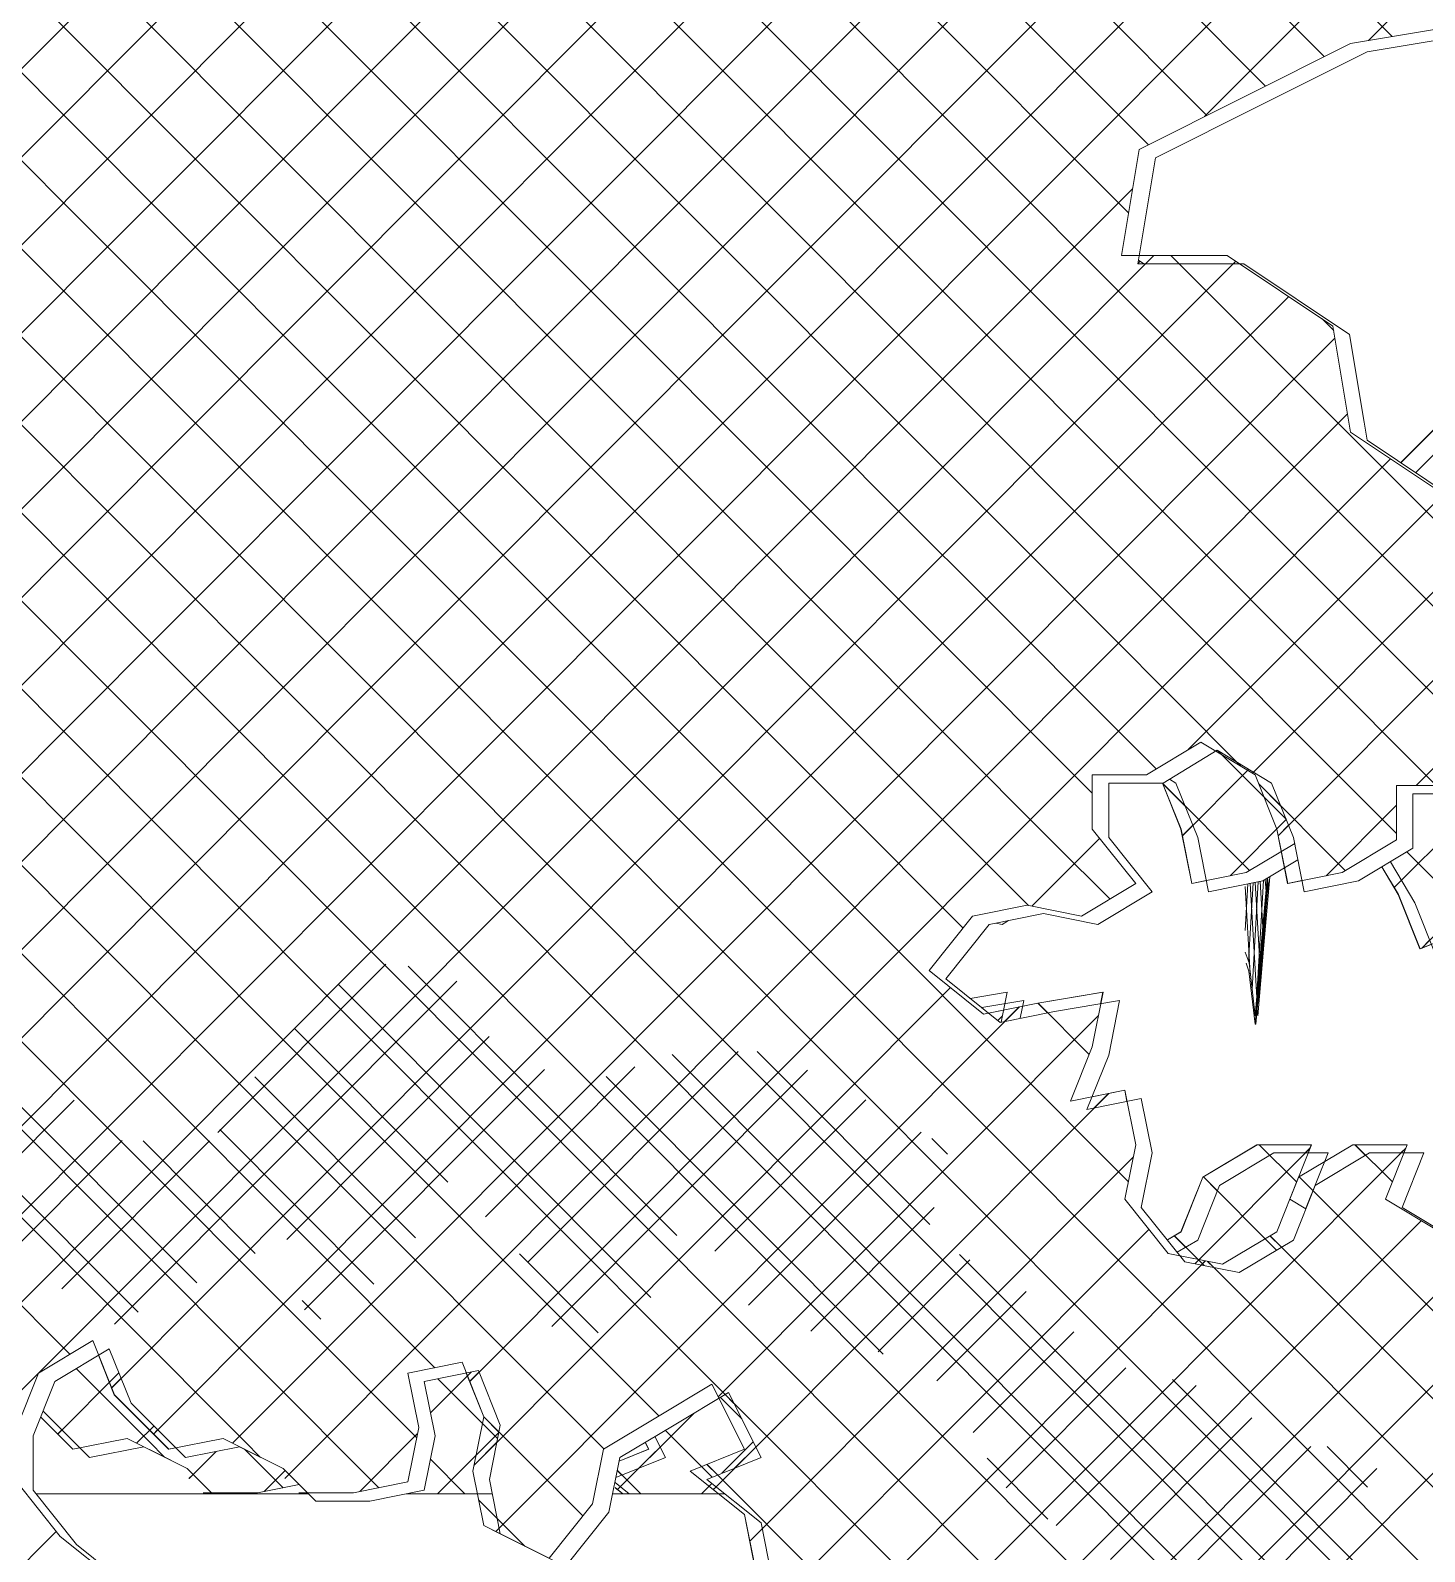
# Model space of a CAD drawing. Header units: millimetres. Extents: x -35517 to 139323, y -3702 to 5999.
# Drawn here: x 15435 to 16677, y 3807 to 5162 of the extents above; entities that cross this region are included whole.
import ezdxf

# ---------------------------------------------------------------- set-up
doc = ezdxf.new("R2010")
doc.units = ezdxf.units.MM
for name, color, linetype, lineweight in [('A-ROOF-OTLN', 132, 'Continuous', 5), ('G-IMPT', 8, 'Continuous', 5), ('L-PLNT', 71, 'Continuous', 5)]:
    doc.layers.add(name, color=color, linetype=linetype, lineweight=lineweight)

# ---------------------------------------------------------------- blocks, each defined once
blk = doc.blocks.new('SVA_Shades of Green Tree - Australian_Tree_based_on_Leopard_Tree_2901-V229-GENERAL SOUTH ELEVATION')
at = {"layer": 'G-IMPT'}
for p, q in [((-3396.5, 4953.8), (-3401.3, 4957)), ((-3396.6, 4953.8), (-3401.3, 4956.9)), ((-3402, 4953.9), (-3399.9, 4956)), ((-3401.9, 4953.9), (-3399.8, 4956)), ((-3269.8, 4459.3), (-3331.1, 4520.7)), ((-3362.2, 4444.6), (-3303.1, 4503.8)), ((-3359.7, 4470.8), (-3379.5, 4490.7)), ((-3302.4, 4413.5), (-3379.4, 4490.7)), ((-3319.6, 4408.9), (-3269.7, 4458.9)), ((-3173.5, 4398.4), (-3105.5, 4466.5)), ((-3362.3, 4444.6), (-3353, 4454)), ((-3094, 4361.7), (-3162.4, 4430.1)), ((-3173.6, 4398.4), (-3167.1, 4404.9)), ((-3149, 4344.5), (-3084.4, 4409.2)), ((-3149.1, 4344.5), (-3141.9, 4351.8)), ((-3526.6, 4280), (-3522.3, 4284.2)), ((-3351.2, 4063.5), (-3248.5, 4166.4)), ((-3284.4, 4160), (-3293.8, 4169.5)), ((-3260.5, 4136.3), (-3293.7, 4169.5)), ((-3252.9, 4162.1), (-3248.6, 4166.4)), ((-3331.1, 4128.5), (-3343.5, 4140.8)), ((-3278.3, 4075.7), (-3343.4, 4140.8)), ((-3359.3, 4078.2), (-3369.5, 4088.4)), ((-3342.7, 4061.8), (-3369.3, 4088.4)), ((-4282.2, 3904.9), (-4347.4, 3970.1)), ((-4363.8, 3911.9), (-4309.4, 3966.4)), ((-4031.8, 3930.8), (-3995.6, 3967.1)), ((-3972.1, 3907.9), (-4025.2, 3961.1)), ((-3754.7, 3925.5), (-3773.8, 3944.6)), ((-3865.2, 3862.4), (-3797, 3930.6)), ((-4364, 3911.9), (-4360.2, 3915.6)), ((-4293.6, 3903.8), (-4278.4, 3919)), ((-3781.1, 3873.4), (-3822.8, 3915.2)), ((-4268.8, 3891.4), (-4282.2, 3904.9)), ((-4025.5, 3858.6), (-3971, 3913.2)), ((-3772.4, 3876.9), (-3744.4, 3904.9)), ((-4246.8, 3872.2), (-4222.7, 3896.4)), ((-4163.2, 3864), (-4197.4, 3898.3)), ((-4001.2, 3858.6), (-4031.9, 3889.4)), ((-3846.3, 3881.4), (-3827.4, 3900.3)), ((-4247, 3872.2), (-4243.2, 3876)), ((-4180.1, 3860.7), (-4161.4, 3879.4)), ((-3844.6, 3858.6), (-3865.5, 3879.6)), ((-3861.4, 3875.4), (-3865.5, 3879.5)), ((-3867.4, 3864.2), (-3860.5, 3858.6)), ((-3867.4, 3864.1), (-3860.7, 3858.6)), ((-3865.3, 3862.4), (-3862.8, 3864.9)), ((-3790.6, 3858.6), (-3781.4, 3867.9)), ((-4234.3, 3859.5), (-4226.8, 3859.5))]:
    blk.add_line(p, q, dxfattribs=at)
at = {"layer": 'G-IMPT', "flags": 128}
for points in [[(-2910.2, 4858), (-2920.8, 4866.9), (-3015.1, 4835.4), (-3109.3, 4835.4), (-3167.9, 4776.7)], [(-2885.8, 4837.7), (-2920.7, 4866.9), (-3014.9, 4835.4), (-3109.2, 4835.4), (-3167.8, 4776.7)], [(-3340.9, 4404.6), (-3353.8, 4402), (-3363.5, 4450.5), (-3379.9, 4491.5)], [(-3262.2, 4437.6), (-3305.3, 4411.7), (-3353.7, 4402), (-3363.4, 4450.5), (-3379.8, 4491.5)], [(-3140.4, 4348), (-3150.6, 4343.9), (-3170, 4392.3), (-3184.6, 4416.8)], [(-3057.6, 4354.4), (-3102.1, 4363.3), (-3150.5, 4343.9), (-3169.8, 4392.3), (-3184.5, 4416.8)], [(-3551.2, 4299.7), (-3518.3, 4305.2), (-3520.3, 4294.9)], [(-3551.1, 4299.7), (-3518.2, 4305.2), (-3523.5, 4278.6)], [(-3375.6, 4084.7), (-3363.4, 4092), (-3344, 4140.5), (-3295.6, 4169.5), (-3247.2, 4169.5), (-3266.6, 4121.1), (-3252.2, 4112.5)], [(-3375.6, 4084.7), (-3363.5, 4092), (-3344.1, 4140.5), (-3295.8, 4169.5), (-3247.4, 4169.5), (-3250.3, 4162.1)], [(-4379, 3927), (-4350.3, 3898.3), (-4301.9, 3908), (-4263.2, 3888.6)], [(-4379, 3927), (-4350.4, 3898.3), (-4344.2, 3899.5)], [(-3840.6, 3904.5), (-3837.5, 3898.3), (-3863.9, 3887.7)], [(-3840.7, 3904.4), (-3837.6, 3898.3), (-3863.9, 3887.7)], [(-4234.2, 3859.5), (-4185.8, 3859.5), (-4148.9, 3866.9)]]:
    blk.add_lwpolyline(points, dxfattribs=at)
at = {"layer": 'L-PLNT'}
for p, q in [((-3094.4, 4828), (-3154.6, 4767.8)), ((-3373.7, 4495), (-3368, 4491.5)), ((-3368, 4491.5), (-3348.6, 4443.1)), ((-3348.6, 4443.1), (-3339, 4394.6)), ((-3290.6, 4404.3), (-3259.3, 4423.1)), ((-3176.9, 4421.4), (-3155.1, 4384.9)), ((-3339, 4394.6), (-3290.6, 4404.3)), ((-3155.1, 4384.9), (-3135.8, 4336.5)), ((-3528.5, 4366.7), (-3522.8, 4365.6)), ((-3522.8, 4365.6), (-3517.1, 4369)), ((-3503.4, 4297.8), (-3540.8, 4291.5)), ((-3506.6, 4282), (-3503.4, 4297.8)), ((-3280.9, 4162.1), (-3329.3, 4133.1)), ((-3232.5, 4162.1), (-3280.9, 4162.1)), ((-3251.9, 4113.7), (-3232.5, 4162.1)), ((-3329.3, 4133.1), (-3348.6, 4084.6)), ((-3348.6, 4084.6), (-3366.8, 4073.7)), ((-4376.9, 3932.3), (-4335.5, 3890.9)), ((-4335.5, 3890.9), (-4287.2, 3900.6)), ((-4287.2, 3900.6), (-4248.5, 3881.2)), ((-3832.1, 3909.6), (-3822.7, 3890.9)), ((-3822.7, 3890.9), (-3866.7, 3873.2)), ((-4248.5, 3881.2), (-4225.9, 3858.6)), ((-3867.4, 3868.6), (-3855, 3858.6))]:
    blk.add_line(p, q, dxfattribs=at)
blk = doc.blocks.new('SVA_Shades of Green Tree - Australian_Tree_based_on_Leopard_Tree_2901-V230-GENERAL SOUTH ELEVATION')
at = {"layer": 'G-IMPT'}
for p, q in [((-3306.2, 4360.2), (-3303.8, 4401.7)), ((-3303.2, 4332.6), (-3299.2, 4402.6)), ((-3295.9, 4300.5), (-3301.8, 4402.1)), ((-3300.1, 4308.1), (-3294.6, 4403.5)), ((-3293.2, 4331.8), (-3297.3, 4403)), ((-3296.2, 4297), (-3290, 4404.7)), ((-3290.5, 4363.2), (-3292.8, 4403.9)), ((-3287.7, 4394.6), (-3288.4, 4405.7)), ((-3301.7, 4321.7), (-3306.2, 4399.3)), ((-3285.5, 4394.6), (-3285.9, 4401.1)), ((-3288.2, 4363.2), (-3288.6, 4369.8)), ((-3291, 4331.8), (-3291.3, 4338.4)), ((-3294, 4297), (-3292.1, 4329.8)), ((-3293.7, 4300.5), (-3294.1, 4307))]:
    blk.add_line(p, q, dxfattribs=at)
at = {"layer": 'G-IMPT', "flags": 128}
for points in [[(-3286.7, 4406.7), (-3291.9, 4347), (-3297.3, 4284.1), (-3302.8, 4331.3), (-3306.2, 4341)], [(-3284.3, 4408.1), (-3289.6, 4347), (-3295.1, 4284.1), (-3295.7, 4288.8)]]:
    blk.add_lwpolyline(points, dxfattribs=at)
at = {"layer": 'L-PLNT'}
for p, q in [((-3292, 4339.6), (-3286.5, 4402.6)), ((-3285.8, 4402.6), (-3291.2, 4339.6)), ((-3286.5, 4402.6), (-3287, 4406.5)), ((-3286.5, 4402.6), (-3285.8, 4402.6)), ((-3286.3, 4406.9), (-3285.8, 4402.6)), ((-3297.4, 4276.7), (-3292, 4339.6)), ((-3291.2, 4339.6), (-3296.7, 4276.7)), ((-3305.4, 4331.2), (-3302.9, 4323.9)), ((-3302.9, 4323.9), (-3297.4, 4276.7)), ((-3297.4, 4276.7), (-3296.7, 4276.7))]:
    blk.add_line(p, q, dxfattribs=at)
blk = doc.blocks.new('SVA_Shades of Green Tree - Australian_Tree_based_on_Leopard_Tree_2901-V232-GENERAL SOUTH ELEVATION')
at = {"layer": 'G-IMPT'}
for p, q in [((-3340.3, 5085.9), (-4213.4, 5960.5)), ((-3288.1, 5112), (-4142.3, 5967.7)), ((-3410.1, 4685.3), (-4678.2, 5955.5)), ((-3392.5, 5059.8), (-4277, 5945.8)), ((-3235.9, 5138.2), (-4039.6, 5943.3)), ((-3410.2, 4999.1), (-4329.2, 5919.7)), ((-3356.9, 4710.4), (-4553, 5908.5)), ((-3312.7, 4744.6), (-4471, 5904.8)), ((-3268.5, 4778.7), (-4392.7, 5904.8)), ((-3175.5, 5156.1), (-3922.9, 5904.8)), ((-4587.9, 4935.3), (-3626.9, 5898)), ((-3789.1, 4986.5), (-4675.6, 5874.4)), ((-4553.2, 4891.6), (-3571.3, 5875.2)), ((-4503.1, 4863.4), (-3560.1, 5808)), ((-3846.8, 4965.8), (-4675.2, 5795.6)), ((-4295.7, 4992.7), (-3599.3, 5690.3)), ((-4113.1, 4861.9), (-3275.7, 5700.7)), ((-4094.7, 4801.9), (-3223.6, 5674.5)), ((-3870.6, 4911.2), (-4611, 5652.9)), ((-4226.9, 4983.2), (-3570.8, 5640.4)), ((-3865.3, 4827.6), (-4659.2, 5622.8)), ((-4186.4, 4945.3), (-3542.3, 5590.5)), ((-4146, 4907.3), (-3464.2, 5590.3)), ((-3892.5, 4776.3), (-4579.2, 5464.2)), ((-3920.7, 4726.1), (-4614.4, 5421.1)), ((-3856, 4962.5), (-3396, 5423.3)), ((-3754.6, 4985.7), (-3369.9, 5371.1)), ((-3735.1, 4926.9), (-3303.5, 5359.1)), ((-3715.5, 4868), (-3241.3, 5343.1)), ((-3655.6, 4849.6), (-3182.5, 5323.5)), ((-4271.9, 4999.5), (-4593.9, 5322.1)), ((-3342.5, 5084.8), (-3155.5, 5272.1)), ((-4332.8, 4982.1), (-4593.4, 5243.1)), ((-3196.5, 5152.6), (-3125.5, 5223.8)), ((-4381.1, 4952), (-4617.4, 5188.7)), ((-3585.9, 4841), (-3406.7, 5020.5)), ((-4103.7, 4831), (-4271.9, 4999.5)), ((-4455.7, 4832.5), (-4295.7, 4992.7)), ((-3868.1, 4872), (-3754.6, 4985.7)), ((-3737.8, 4935.1), (-3789.1, 4986.5)), ((-4417.7, 4792), (-4226.9, 4983.2)), ((-4082.2, 4731.1), (-4332.8, 4982.1)), ((-3872.7, 4945.8), (-3856, 4962.5)), ((-3578.7, 4697.3), (-3846.8, 4965.8)), ((-3582.1, 4766.3), (-3387.6, 4961.2)), ((-3395.1, 4953.8), (-3387.7, 4961.2)), ((-3365.1, 4953.8), (-3372.5, 4961.2)), ((-3224.3, 4812.9), (-3372.4, 4961.2)), ((-3898.3, 4468.4), (-4381.1, 4952)), ((-4379.8, 4751.6), (-4186.4, 4945.3)), ((-4082.6, 4735.5), (-3872.7, 4945.8)), ((-3578.4, 4691.6), (-3314.5, 4956)), ((-3316.8, 4953.8), (-3314.6, 4956)), ((-3652.4, 4849.6), (-3737.8, 4935.1)), ((-3901.7, 4760), (-3735.1, 4926.9)), ((-3506.4, 4685.3), (-3267.5, 4924.6)), ((-4077.9, 4569.9), (-4414.6, 4907.2)), ((-4341.9, 4711.1), (-4146, 4907.3)), ((-3442.5, 4482.5), (-3870.6, 4911.2)), ((-3227.4, 4894.4), (-3237.8, 4904.8)), ((-4037.4, 4372.5), (-4558.8, 4894.7)), ((-3428.1, 4685.3), (-3226.3, 4887.5)), ((-4156.2, 4569.9), (-4448.2, 4862.4)), ((-4046.3, 4693.5), (-3868.1, 4872)), ((-4031.8, 4551.2), (-3715.5, 4868)), ((-4307.3, 4667.4), (-4113.1, 4861.9)), ((-3983.4, 4521.2), (-3655.6, 4849.6)), ((-3582.8, 4779.8), (-3652.4, 4849.6)), ((-3276.9, 4444.6), (-2865.4, 4856.8)), ((-3935.1, 4491.2), (-3585.9, 4841)), ((-3299.7, 4500.3), (-2965.1, 4835.4)), ((-3154.1, 4489.2), (-2803.6, 4840.3)), ((-4083.1, 4339.9), (-4574.7, 4832.3)), ((-3966.4, 4693.5), (-4103.7, 4831)), ((-3475.4, 4436.9), (-3865.3, 4827.6)), ((-3577.1, 4457.7), (-3216.1, 4819.2)), ((-2320.5, 3907.5), (-3224.3, 4812.9)), ((-3216.1, 4819.2), (-3215.1, 4820.3)), ((-4273.7, 4622.6), (-4094.7, 4801.9)), ((-3573.7, 4457), (-3892.5, 4776.3)), ((-3488.4, 4685.3), (-3582.8, 4779.8)), ((-3512, 4444.4), (-3176.8, 4780.2)), ((-2571.5, 4080.5), (-3268.5, 4778.7)), ((-3968, 4693.5), (-3901.7, 4760)), ((-3884.7, 4463.3), (-3582.1, 4766.3)), ((-4128.8, 4307.2), (-4564.7, 4743.9)), ((-4551.5, 4579.7), (-4379.8, 4751.6)), ((-3357.1, 4521.2), (-3129.8, 4748.8)), ((-2646.9, 4077.7), (-3312.7, 4744.6)), ((-4240.2, 4577.8), (-4082.6, 4735.5)), ((-4044.7, 4693.5), (-4082.2, 4731.1)), ((-3665.6, 4470.6), (-3920.7, 4726.1)), ((-4551.5, 4501.1), (-4341.9, 4711.1)), ((-3136.1, 4489.2), (-3356.9, 4710.4)), ((-4169.7, 4569.9), (-4046.3, 4693.5)), ((-4091.4, 4569.9), (-3968, 4693.5)), ((-3817.1, 4465.5), (-4044.7, 4693.5)), ((-3741.3, 4468.1), (-3966.4, 4693.5)), ((-3803.7, 4466), (-3578.4, 4691.6)), ((-3566.7, 4685.3), (-3578.7, 4697.3)), ((-3722.7, 4468.7), (-3506.4, 4685.3)), ((-3642.1, 4471), (-3428.1, 4685.3)), ((-3385.7, 4504), (-3566.7, 4685.3)), ((-3309.8, 4506.3), (-3488.4, 4685.3)), ((-3171.6, 4446.4), (-3410.1, 4685.3)), ((-4161.2, 4261.2), (-4565.5, 4666.2)), ((-4546.5, 4427.8), (-4307.3, 4667.4)), ((-4548.4, 4347.5), (-4273.7, 4622.6)), ((-4568.1, 4249.3), (-4240.2, 4577.8)), ((-4145.6, 4167.1), (-4552.7, 4575)), ((-4536, 4203), (-4169.7, 4569.9)), ((-4480, 4180.6), (-4091.4, 4569.9)), ((-3988.9, 4402.3), (-4156.2, 4569.9)), ((-3940.3, 4432.1), (-4077.9, 4569.9)), ((-4467.8, 4114.4), (-4031.8, 4551.2)), ((-4544.3, 3959.4), (-3983.4, 4521.2)), ((-3309.9, 4506.3), (-3313.7, 4510.1)), ((-4145.6, 4088.7), (-4551.2, 4495)), ((-4093.8, 4332.2), (-3935.1, 4491.2)), ((-3274.4, 4470.8), (-3294.2, 4490.7)), ((-3217.1, 4413.5), (-3294.1, 4490.7)), ((-4192.9, 3919.2), (-3642.1, 4471)), ((-3557.5, 4362.3), (-3665.6, 4470.6)), ((-3234.3, 4408.9), (-3171.6, 4471.7)), ((-4162.5, 4028.1), (-3722.7, 4468.7)), ((-4161.6, 3872.2), (-3577.1, 4457.7)), ((-4150.5, 4197), (-3884.7, 4463.3)), ((-4139.3, 4129.8), (-3803.7, 4466)), ((-3891.7, 4461.9), (-3898.3, 4468.4)), ((-3074.3, 3643), (-3891.7, 4461.9)), ((-3002.8, 3649.8), (-3817.1, 4465.5)), ((-3410.4, 4136.6), (-3741.3, 4468.1)), ((-3499.2, 4382.4), (-3573.7, 4457)), ((-3996.9, 3958.7), (-3512, 4444.4)), ((-3447, 4431.1), (-3435.9, 4442.2)), ((-3277, 4444.6), (-3267.7, 4454)), ((-3145.8, 3636.2), (-3940.3, 4432.1)), ((-3496.2, 4381.8), (-3447, 4431.1)), ((-3426.8, 4388.3), (-3475.4, 4436.9)), ((-4162.7, 4027.4), (-4544.4, 4409.8)), ((-3217.3, 3629.4), (-3988.9, 4402.3)), ((-3229.5, 3563.3), (-4037.4, 4372.5)), ((-4179.8, 3966.1), (-4549.4, 4336.3)), ((-3250.7, 3506), (-4083.1, 4339.9)), ((-4221.4, 4180.2), (-4071.7, 4330.2)), ((-4161.7, 4264.2), (-4093.8, 4332.2)), ((-3812.4, 4088.6), (-4051.9, 4328.5)), ((-4313.2, 4009.8), (-4008.3, 4315.2)), ((-3299.1, 3476), (-4128.8, 4307.2)), ((-3835.5, 4033.3), (-4113.7, 4312.1)), ((-3993, 3884.2), (-3568.6, 4309.3)), ((-3482.3, 4286.9), (-3490.9, 4295.5)), ((-3445.3, 4249.9), (-3490.8, 4295.5)), ((-4292.3, 4020.3), (-4554, 4282.5)), ((-4240.1, 4046.5), (-4483.4, 4290.2)), ((-3973.7, 3825.1), (-3507.4, 4292.2)), ((-3775.6, 3945.1), (-3437.1, 4284.2)), ((-3520.5, 4279.2), (-3507.5, 4292.2)), ((-4016.3, 4136.1), (-4152.9, 4272.9)), ((-4540, 3885.3), (-4161.7, 4264.2)), ((-3828.5, 3928), (-4161.2, 4261.2)), ((-4159.8, 4085.1), (-3979.5, 4265.7)), ((-3945.5, 4064.5), (-3757.9, 4252.4)), ((-3219.6, 3651.8), (-3816.7, 4249.8)), ((-3587.1, 4098.3), (-3741, 4252.4)), ((-4045.2, 4086.5), (-4188.3, 4229.9)), ((-4144.1, 4022.4), (-3930.4, 4236.4)), ((-3982.9, 4105.4), (-3849.8, 4238.7)), ((-3923.9, 4007.6), (-3696.1, 4235.8)), ((-3628.7, 3983), (-3875.4, 4230.2)), ((-3779.9, 3862.4), (-3427.7, 4215.1)), ((-3440.8, 4202.2), (-3427.9, 4215.1)), ((-4533.2, 4024.7), (-4349.3, 4209)), ((-3778.6, 4074.7), (-3644.2, 4209.4)), ((-4381, 3966.2), (-4150.5, 4197)), ((-4422.1, 4057.6), (-4306.6, 4173.3)), ((-4360.2, 4041.1), (-4228.8, 4172.8)), ((-4187.9, 4072.6), (-4287.9, 4172.8)), ((-4082.4, 4045.4), (-4219.6, 4182.9)), ((-3748.5, 4026.5), (-3594.8, 4180.5)), ((-3571.5, 4161), (-3585.5, 4175)), ((-3877.5, 3898.6), (-4145.6, 4167.1)), ((-3747.4, 3816.5), (-3406.1, 4158.4)), ((-3660.3, 3668.4), (-3163.2, 4166.4)), ((-3199.1, 4160), (-3208.5, 4169.5)), ((-3175.2, 4136.3), (-3208.4, 4169.5)), ((-3167.6, 4162.1), (-3163.3, 4166.4)), ((-4196.9, 3904.9), (-4444, 4152.3)), ((-3245.8, 4128.5), (-3258.2, 4140.8)), ((-2739.5, 3621.4), (-3258.1, 4140.8)), ((-4315.8, 3953), (-4139.3, 4129.8)), ((-3449.4, 3566), (-2898.7, 4117.6)), ((-4353.1, 3982.9), (-4474.2, 4104.2)), ((-3693.2, 4003.4), (-3583.4, 4113.5)), ((-3715.5, 3770.1), (-3392, 4094.1)), ((-3650.7, 3599.6), (-3149.3, 4101.9)), ((-3596.1, 3575.9), (-3082.5, 4090.4)), ((-4028, 3970.9), (-4145.6, 4088.7)), ((-3274, 4078.2), (-3284.2, 4088.4)), ((-2859.8, 3663.5), (-3284, 4088.4)), ((-3882.4, 4002), (-3952.7, 4072.4)), ((-3682.7, 3724.4), (-3341.7, 4066)), ((-3633.1, 3985.2), (-3551.4, 4067.1)), ((-3078.6, 3588.9), (-3560.6, 4071.7)), ((-3345.5, 4062.3), (-3341.8, 4066)), ((-3334.1, 4060.1), (-3339.7, 4065.6)), ((-2931.3, 3656.6), (-3339.5, 4065.6)), ((-3505.5, 3588.3), (-3039, 4055.5)), ((-3580.9, 3959.1), (-3501.3, 4038.8)), ((-4278.6, 3911.9), (-4162.5, 4028.1)), ((-4044.2, 3908.7), (-4162.7, 4027.4)), ((-4129.4, 4014.1), (-4146.2, 4030.9)), ((-3548.4, 3913.2), (-3458.9, 4002.9)), ((-3519.2, 3864), (-3412.7, 3970.7)), ((-4535.3, 3811.6), (-4381.1, 3966)), ((-4316, 3953), (-4307.5, 3961.5)), ((-4077.9, 3864), (-4179.8, 3966.1)), ((-3997, 3958.7), (-3988.5, 3967.2)), ((-3474.5, 3830.4), (-3350, 3955.1)), ((-3200.5, 3789.5), (-3371.1, 3960.3)), ((-3761.6, 3939.2), (-3769.5, 3947.2)), ((-4278.7, 3911.9), (-4275, 3915.6)), ((-4208.3, 3903.8), (-4192.9, 3919.2)), ((-3970.9, 3913.6), (-3984.5, 3927.2)), ((-3896.3, 3839), (-3984.4, 3927.2)), ((-3426.3, 3800.3), (-3300.4, 3926.4)), ((-4183.5, 3891.4), (-4196.9, 3904.9)), ((-4094.8, 3860.7), (-4043.6, 3912)), ((-3993.1, 3884.2), (-3972.7, 3904.6)), ((-3371, 3777.2), (-3247.7, 3900.7)), ((-3197.2, 3864.6), (-3233.3, 3900.7)), ((-3761, 3881.4), (-3742.2, 3900.3)), ((-3481.9, 3836), (-3536.1, 3890.3)), ((-4161.7, 3872.2), (-4157.9, 3876)), ((-3776.1, 3875.4), (-3785.7, 3884.9)), ((-3489.4, 3588.3), (-3785.5, 3884.9)), ((-3364.7, 3705), (-3188.9, 3881.2)), ((-3780, 3862.4), (-3777.5, 3864.9)), ((-4149, 3859.5), (-4141.5, 3859.5)), ((-3972.4, 3836.6), (-3989.1, 3853.4)), ((-3947.8, 3812.1), (-3989, 3853.4)), ((-4532.9, 3657.1), (-4365.2, 3825.1)), ((-3973.8, 3825.1), (-3970.7, 3828.2)), ((-3747.6, 3816.5), (-3736.4, 3827.6))]:
    blk.add_line(p, q, dxfattribs=at)
at = {"layer": 'G-IMPT', "flags": 128}
for points in [[(-3118.1, 4741), (-3212.4, 4803.9), (-3228.1, 4898.3), (-3322.3, 4961.2), (-3416.5, 4961.2), (-3400.8, 5055.6), (-3306.6, 5102.8), (-3212.4, 5149.9), (-3118.1, 5165.7)], [(-3311.4, 4953.8), (-3322.4, 4961.2), (-3400.6, 4961.2)], [(-3123.3, 4489.2), (-3171.6, 4489.2), (-3171.6, 4440.8), (-3220, 4411.7), (-3268.4, 4402), (-3278.1, 4450.5), (-3297.4, 4498.9), (-3345.8, 4528), (-3394.2, 4498.9), (-3442.5, 4498.9), (-3442.5, 4450.5), (-3403.8, 4402), (-3452.2, 4373), (-3500.6, 4382.7), (-3549, 4373), (-3587.7, 4324.5), (-3539.3, 4285.8), (-3490.9, 4295.5), (-3432.9, 4305.2), (-3442.5, 4256.7), (-3461.9, 4208.3), (-3413.5, 4218), (-3403.8, 4169.5), (-3413.5, 4121.1), (-3374.8, 4072.6), (-3326.4, 4063), (-3278.1, 4092), (-3258.7, 4140.5), (-3210.3, 4169.5), (-3162, 4169.5), (-3181.3, 4121.1), (-3132.9, 4092)], [(-3255.7, 4404.6), (-3268.5, 4402), (-3278.2, 4450.5), (-3297.5, 4498.9), (-3332.3, 4519.8)], [(-3534.9, 4286.7), (-3491.1, 4295.5), (-3433, 4305.2), (-3435, 4294.9)], [(-3442.7, 4212.2), (-3413.6, 4218), (-3411.7, 4208)], [(-3364.3, 4070.5), (-3326.6, 4063), (-3278.2, 4092), (-3258.8, 4140.5), (-3210.5, 4169.5), (-3162.1, 4169.5), (-3165, 4162.1)], [(-4148.9, 3859.5), (-4100.5, 3859.5), (-4052.1, 3869.2), (-4042.4, 3917.6), (-4052.1, 3966.1), (-4003.7, 3975.8), (-3984.4, 3927.3), (-3994.1, 3878.9), (-3984.4, 3830.5), (-3926.3, 3801.4), (-3887.6, 3849.8), (-3877.9, 3898.3), (-3829.6, 3927.3), (-3781.2, 3956.4), (-3752.2, 3898.3), (-3800.5, 3878.9), (-3752.2, 3840.1), (-3742.5, 3791.7)], [(-4313.3, 3782), (-4361.7, 3820.8), (-4400.4, 3869.2), (-4400.4, 3917.6), (-4381.1, 3966.1), (-4332.7, 3995.1), (-4313.3, 3946.7), (-4265, 3898.3), (-4216.6, 3908), (-4177.9, 3888.6)], [(-4327.6, 3982), (-4313.5, 3946.7), (-4265.1, 3898.3), (-4258.9, 3899.5)], [(-4000, 3966.2), (-3984.5, 3927.3), (-3994.2, 3878.9), (-3984.5, 3830.5), (-3969.7, 3823)], [(-3775.1, 3943.8), (-3752.3, 3898.3), (-3800.7, 3878.9), (-3752.3, 3840.1), (-3742.6, 3791.7), (-3694.2, 3753), (-3655.5, 3656.1), (-3674.9, 3607.6), (-3659.2, 3602.4)]]:
    blk.add_lwpolyline(points, dxfattribs=at)
at = {"layer": 'L-PLNT'}
for p, q in [((-3197.6, 5142.5), (-3103.4, 5158.3)), ((-3291.9, 5095.4), (-3197.6, 5142.5)), ((-3386.1, 5048.2), (-3291.9, 5095.4)), ((-3401.8, 4953.8), (-3386.1, 5048.2)), ((-3307.6, 4953.8), (-3401.8, 4953.8)), ((-3213.3, 4890.9), (-3307.6, 4953.8)), ((-3200.3, 4812.7), (-3213.3, 4890.9)), ((-3197.6, 4796.6), (-3200.3, 4812.7)), ((-3103.4, 4733.6), (-3197.6, 4796.6)), ((-3379.4, 4491.5), (-3331.1, 4520.6)), ((-3331.1, 4520.6), (-3282.7, 4491.5)), ((-3427.8, 4443.1), (-3427.8, 4491.5)), ((-3427.8, 4491.5), (-3379.4, 4491.5)), ((-3282.7, 4491.5), (-3263.3, 4443.1)), ((-3156.9, 4433.4), (-3156.9, 4481.8)), ((-3156.9, 4481.8), (-3108.5, 4481.8)), ((-3389.1, 4394.6), (-3427.8, 4443.1)), ((-3263.3, 4443.1), (-3253.7, 4394.6)), ((-3205.3, 4404.3), (-3156.9, 4433.4)), ((-3253.7, 4394.6), (-3205.3, 4404.3)), ((-3437.5, 4365.6), (-3389.1, 4394.6)), ((-3534.3, 4365.6), (-3485.9, 4375.3)), ((-3485.9, 4375.3), (-3437.5, 4365.6)), ((-3573, 4317.1), (-3534.3, 4365.6)), ((-3524.6, 4278.4), (-3573, 4317.1)), ((-3418.2, 4297.8), (-3476.2, 4288.1)), ((-3427.8, 4249.3), (-3418.2, 4297.8)), ((-3476.2, 4288.1), (-3524.6, 4278.4)), ((-3447.2, 4200.9), (-3427.8, 4249.3)), ((-3398.8, 4210.6), (-3447.2, 4200.9)), ((-3389.1, 4162.1), (-3398.8, 4210.6)), ((-3398.8, 4113.7), (-3389.1, 4162.1)), ((-3195.6, 4162.1), (-3244, 4133.1)), ((-3147.2, 4162.1), (-3195.6, 4162.1)), ((-3166.6, 4113.7), (-3147.2, 4162.1)), ((-3244, 4133.1), (-3263.3, 4084.6)), ((-3360.1, 4065.3), (-3398.8, 4113.7)), ((-3118.2, 4084.6), (-3166.6, 4113.7)), ((-3263.3, 4084.6), (-3311.7, 4055.6)), ((-3311.7, 4055.6), (-3360.1, 4065.3)), ((-4366.4, 3958.7), (-4318, 3987.8)), ((-4318, 3987.8), (-4298.6, 3939.3)), ((-4037.4, 3958.7), (-3989, 3968.4)), ((-3989, 3968.4), (-3969.7, 3919.9)), ((-4385.7, 3910.3), (-4366.4, 3958.7)), ((-4027.7, 3910.3), (-4037.4, 3958.7)), ((-3814.8, 3919.9), (-3766.5, 3949)), ((-3766.5, 3949), (-3737.4, 3890.9)), ((-4298.6, 3939.3), (-4250.2, 3890.9)), ((-3969.7, 3919.9), (-3979.3, 3871.5)), ((-3863.2, 3890.9), (-3814.8, 3919.9)), ((-4385.7, 3861.8), (-4385.7, 3910.3)), ((-4250.2, 3890.9), (-4201.9, 3900.6)), ((-4201.9, 3900.6), (-4163.2, 3881.2)), ((-4037.4, 3861.8), (-4027.7, 3910.3)), ((-3872.9, 3842.4), (-3863.2, 3890.9)), ((-3737.4, 3890.9), (-3785.8, 3871.5)), ((-4163.2, 3881.2), (-4134.1, 3852.1)), ((-4347, 3813.4), (-4385.7, 3861.8)), ((-4085.8, 3852.1), (-4037.4, 3861.8)), ((-3979.3, 3871.5), (-3969.7, 3823.1)), ((-3785.8, 3871.5), (-3737.4, 3832.7)), ((-4134.1, 3852.1), (-4085.8, 3852.1)), ((-3911.6, 3794), (-3872.9, 3842.4)), ((-3737.4, 3832.7), (-3727.8, 3784.3)), ((-3969.7, 3823.1), (-3911.6, 3794)), ((-4298.6, 3774.6), (-4347, 3813.4))]:
    blk.add_line(p, q, dxfattribs=at)

msp = doc.modelspace()

# ---------------------------------------------------------------- linework, layer by layer
at = {"layer": 'A-ROOF-OTLN', "color": 8, "lineweight": 9}
for p, q in [((15682.6, 3858.6), (15440, 3858.6)), ((15846.4, 3858.6), (15769.9, 3858.6)), ((16053.4, 3858.6), (15953.5, 3858.6))]:
    msp.add_line(p, q, dxfattribs=at)

# ---------------------------------------------------------------- block references
at = {"layer": 'L-PLNT'}
for name in ['SVA_Shades of Green Tree - Australian_Tree_based_on_Leopard_Tree_2901-V229-GENERAL SOUTH ELEVATION', 'SVA_Shades of Green Tree - Australian_Tree_based_on_Leopard_Tree_2901-V232-GENERAL SOUTH ELEVATION', 'SVA_Shades of Green Tree - Australian_Tree_based_on_Leopard_Tree_2901-V230-GENERAL SOUTH ELEVATION']:
    msp.add_blockref(name, (19823.2, 0), dxfattribs=at)

doc.saveas('drawing.dxf')
